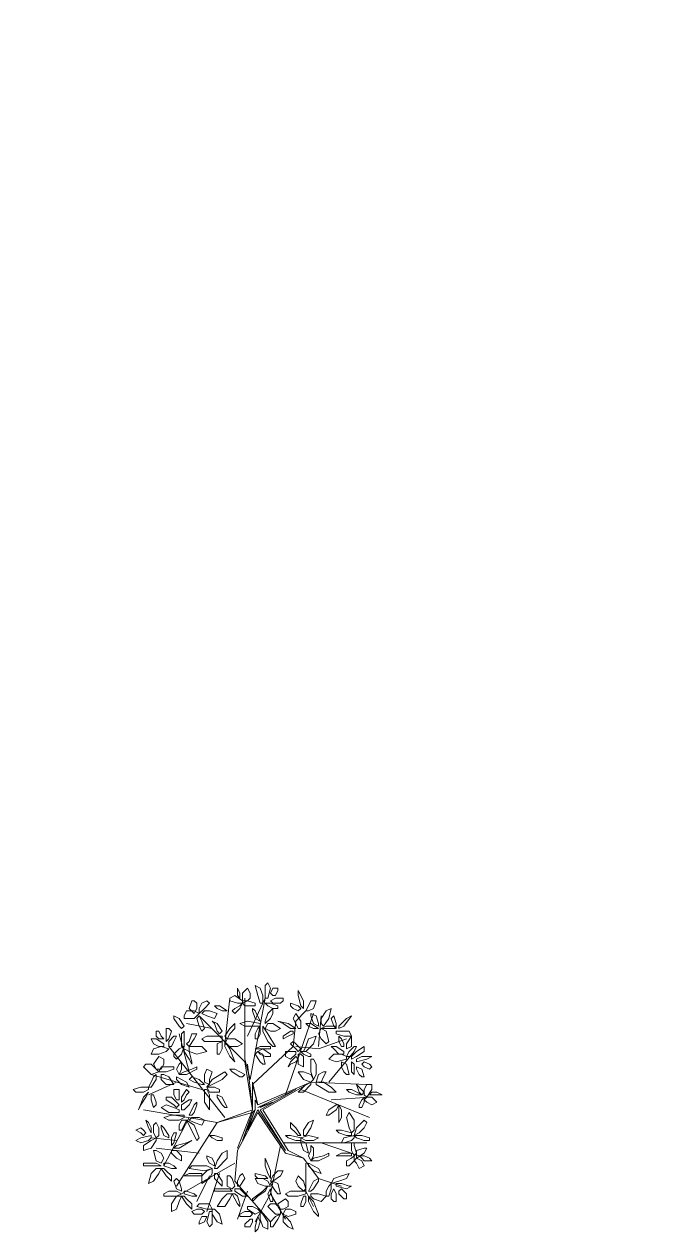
# Model space of a CAD drawing. Header units: millimetres. Extents: x 2529 to 2673, y 1639 to 1859.
# Drawn here: x 2618.8 to 2625.78, y 1700.83 to 1714.25 of the extents above; entities that cross this region are included whole.
import ezdxf

# ---------------------------------------------------------------- set-up
doc = ezdxf.new("R2010")
doc.units = ezdxf.units.MM
doc.layers.add('PDF_0', color=7, linetype='Continuous')

msp = doc.modelspace()

# ---------------------------------------------------------------- linework, layer by layer
at = {"layer": 'PDF_0', "lineweight": 9}
for points in [[(2621.479, 1703.48), (2621.479, 1703.565), (2621.507, 1703.593), (2621.535, 1703.536), (2621.507, 1703.423), (2621.479, 1703.423)], [(2621.196, 1703.423), (2621.196, 1703.48), (2621.168, 1703.536), (2621.168, 1703.508), (2621.168, 1703.452)], [(2621.281, 1703.395), (2621.225, 1703.395), (2621.225, 1703.48), (2621.281, 1703.536), (2621.309, 1703.48), (2621.309, 1703.423)], [(2621.45, 1703.367), (2621.422, 1703.367), (2621.394, 1703.452), (2621.366, 1703.565), (2621.422, 1703.536), (2621.45, 1703.452)], [(2621.563, 1703.452), (2621.535, 1703.48), (2621.563, 1703.536), (2621.62, 1703.536), (2621.62, 1703.508), (2621.592, 1703.452)], [(2621.846, 1703.452), (2621.846, 1703.508), (2621.902, 1703.395), (2621.902, 1703.31), (2621.874, 1703.339)], [(2620.716, 1703.367), (2620.716, 1703.31), (2620.688, 1703.254), (2620.632, 1703.31), (2620.66, 1703.395), (2620.688, 1703.395)], [(2620.829, 1703.395), (2620.857, 1703.367), (2620.801, 1703.31), (2620.744, 1703.254), (2620.744, 1703.31), (2620.773, 1703.367)], [(2620.999, 1703.282), (2621.055, 1703.282), (2620.97, 1703.339), (2620.914, 1703.339), (2620.942, 1703.31)], [(2621.168, 1703.367), (2621.083, 1703.395), (2621.083, 1703.423), (2621.14, 1703.452), (2621.225, 1703.395), (2621.225, 1703.367)], [(2621.14, 1703.31), (2621.196, 1703.339), (2621.225, 1703.367), (2621.196, 1703.31), (2621.14, 1703.254), (2621.112, 1703.282)], [(2621.338, 1703.339), (2621.253, 1703.339), (2621.225, 1703.367), (2621.281, 1703.395), (2621.366, 1703.367), (2621.366, 1703.339)], [(2621.563, 1703.31), (2621.507, 1703.339), (2621.479, 1703.367), (2621.535, 1703.367), (2621.62, 1703.339), (2621.62, 1703.31)], [(2621.648, 1703.367), (2621.563, 1703.367), (2621.535, 1703.395), (2621.592, 1703.423), (2621.676, 1703.423), (2621.676, 1703.395)], [(2621.789, 1703.31), (2621.846, 1703.282), (2621.874, 1703.31), (2621.846, 1703.339), (2621.761, 1703.367), (2621.761, 1703.339)], [(2621.931, 1703.282), (2621.959, 1703.282), (2622.015, 1703.31), (2622.044, 1703.395), (2621.987, 1703.395), (2621.959, 1703.339)], [(2620.519, 1703.113), (2620.462, 1703.197), (2620.462, 1703.226), (2620.519, 1703.197), (2620.575, 1703.113), (2620.547, 1703.084)], [(2620.603, 1703.282), (2620.688, 1703.282), (2620.744, 1703.254), (2620.688, 1703.197), (2620.575, 1703.197), (2620.575, 1703.226)], [(2620.744, 1703.113), (2620.716, 1703.197), (2620.744, 1703.226), (2620.773, 1703.169), (2620.801, 1703.084), (2620.773, 1703.056)], [(2620.773, 1703.254), (2620.801, 1703.282), (2620.857, 1703.282), (2620.942, 1703.254), (2620.914, 1703.197), (2620.829, 1703.226)], [(2621.366, 1703.197), (2621.422, 1703.169), (2621.366, 1703.282), (2621.338, 1703.31), (2621.338, 1703.282)], [(2621.535, 1703.197), (2621.563, 1703.254), (2621.563, 1703.31), (2621.507, 1703.254), (2621.479, 1703.169), (2621.479, 1703.141)], [(2621.846, 1703.084), (2621.874, 1703.084), (2621.874, 1703.169), (2621.818, 1703.254), (2621.789, 1703.197), (2621.818, 1703.141)], [(2622.015, 1703.141), (2621.987, 1703.226), (2621.987, 1703.254), (2622.044, 1703.226), (2622.072, 1703.141), (2622.072, 1703.113)], [(2622.1, 1703.141), (2622.128, 1703.113), (2622.185, 1703.197), (2622.213, 1703.31), (2622.156, 1703.282), (2622.1, 1703.197)], [(2622.213, 1703.197), (2622.241, 1703.226), (2622.269, 1703.141), (2622.269, 1703.084), (2622.241, 1703.113)], [(2622.382, 1703.197), (2622.439, 1703.226), (2622.354, 1703.113), (2622.298, 1703.084), (2622.298, 1703.113)], [(2620.349, 1702.971), (2620.293, 1702.971), (2620.264, 1703), (2620.264, 1703.056), (2620.293, 1703.056), (2620.321, 1703)], [(2620.434, 1703.056), (2620.406, 1702.971), (2620.377, 1702.943), (2620.377, 1703), (2620.377, 1703.084), (2620.406, 1703.084)], [(2620.547, 1702.943), (2620.547, 1703.028), (2620.575, 1703.056), (2620.575, 1703), (2620.575, 1702.887), (2620.547, 1702.887)], [(2620.942, 1703.056), (2620.914, 1703.141), (2620.886, 1703.169), (2620.942, 1703.141), (2620.999, 1703.056), (2620.97, 1703.028)], [(2621.083, 1703.028), (2621.14, 1703.084), (2621.14, 1703.141), (2621.083, 1703.084), (2621.027, 1703), (2621.055, 1702.971)], [(2621.366, 1703.113), (2621.253, 1703.113), (2621.196, 1703.141), (2621.281, 1703.169), (2621.422, 1703.141), (2621.422, 1703.113)], [(2621.366, 1702.971), (2621.394, 1702.971), (2621.422, 1703.028), (2621.422, 1703.113), (2621.394, 1703.084), (2621.366, 1703.028)], [(2621.507, 1702.943), (2621.45, 1703.056), (2621.45, 1703.113), (2621.507, 1703.028), (2621.592, 1702.887), (2621.563, 1702.887)], [(2621.479, 1703.084), (2621.507, 1703.141), (2621.563, 1703.141), (2621.648, 1703.084), (2621.592, 1703.056), (2621.535, 1703.056)], [(2621.676, 1703.141), (2621.62, 1703.169), (2621.733, 1703.141), (2621.818, 1703.084), (2621.761, 1703.084)], [(2621.733, 1703), (2621.789, 1703.028), (2621.789, 1703.056), (2621.761, 1703.056), (2621.676, 1703), (2621.676, 1702.971)], [(2622.015, 1703.084), (2622.072, 1703.084), (2621.987, 1703.141), (2621.931, 1703.141), (2621.959, 1703.113)], [(2622.1, 1702.971), (2622.072, 1703.028), (2622.1, 1703.084), (2622.156, 1703.056), (2622.185, 1702.943), (2622.156, 1702.915)], [(2622.241, 1703.084), (2622.128, 1703.084), (2622.1, 1703.084), (2622.156, 1703.113), (2622.269, 1703.113), (2622.269, 1703.084)], [(2622.269, 1703.056), (2622.269, 1703.028), (2622.354, 1703), (2622.439, 1703), (2622.411, 1703.056), (2622.326, 1703.056)], [(2620.293, 1702.887), (2620.236, 1702.915), (2620.208, 1702.971), (2620.264, 1702.971), (2620.349, 1702.915), (2620.349, 1702.887)], [(2620.462, 1702.943), (2620.434, 1702.887), (2620.406, 1702.887), (2620.406, 1702.943), (2620.462, 1703), (2620.49, 1703)], [(2620.632, 1702.943), (2620.66, 1703.028), (2620.716, 1703.028), (2620.688, 1702.971), (2620.632, 1702.887), (2620.603, 1702.915)], [(2620.914, 1702.943), (2620.801, 1702.943), (2620.773, 1702.971), (2620.829, 1703), (2620.999, 1703), (2620.999, 1702.943)], [(2620.942, 1702.802), (2620.97, 1702.802), (2620.999, 1702.859), (2620.999, 1702.943), (2620.942, 1702.915), (2620.942, 1702.859)], [(2621.027, 1702.915), (2621.055, 1702.971), (2621.14, 1702.971), (2621.225, 1702.915), (2621.168, 1702.887), (2621.083, 1702.887)], [(2621.083, 1702.774), (2621.14, 1702.717), (2621.083, 1702.859), (2621.027, 1702.943), (2621.027, 1702.887)], [(2621.818, 1702.915), (2621.874, 1702.859), (2621.846, 1702.83), (2621.818, 1702.859), (2621.761, 1702.915), (2621.789, 1702.943)], [(2621.902, 1702.83), (2621.931, 1702.83), (2622.015, 1702.915), (2622.044, 1703), (2621.959, 1702.971), (2621.931, 1702.887)], [(2622.354, 1702.887), (2622.326, 1702.887), (2622.298, 1702.943), (2622.298, 1703), (2622.326, 1702.971), (2622.354, 1702.915)], [(2622.439, 1702.943), (2622.439, 1702.887), (2622.382, 1702.859), (2622.382, 1702.915), (2622.439, 1703), (2622.439, 1702.971)], [(2620.406, 1702.859), (2620.377, 1702.83), (2620.293, 1702.802), (2620.208, 1702.802), (2620.236, 1702.859), (2620.321, 1702.887)], [(2620.462, 1702.802), (2620.519, 1702.859), (2620.575, 1702.887), (2620.547, 1702.802), (2620.49, 1702.746), (2620.462, 1702.774)], [(2620.632, 1702.746), (2620.575, 1702.83), (2620.575, 1702.859), (2620.632, 1702.83), (2620.66, 1702.717), (2620.66, 1702.689)], [(2620.632, 1702.887), (2620.632, 1702.83), (2620.716, 1702.802), (2620.829, 1702.83), (2620.773, 1702.887), (2620.688, 1702.887)], [(2621.479, 1702.859), (2621.394, 1702.859), (2621.366, 1702.859), (2621.422, 1702.887), (2621.535, 1702.887), (2621.535, 1702.859)], [(2621.422, 1702.717), (2621.366, 1702.802), (2621.394, 1702.83), (2621.45, 1702.802), (2621.479, 1702.689), (2621.45, 1702.689)], [(2621.479, 1702.774), (2621.422, 1702.802), (2621.394, 1702.83), (2621.45, 1702.859), (2621.535, 1702.802), (2621.535, 1702.774)], [(2621.818, 1702.83), (2621.818, 1702.802), (2621.761, 1702.746), (2621.705, 1702.774), (2621.705, 1702.83), (2621.761, 1702.83)], [(2621.902, 1702.774), (2621.902, 1702.689), (2621.902, 1702.661), (2621.846, 1702.689), (2621.846, 1702.802), (2621.874, 1702.802)], [(2621.959, 1702.774), (2621.902, 1702.802), (2621.874, 1702.83), (2621.931, 1702.83), (2621.987, 1702.802), (2621.987, 1702.774)], [(2622.382, 1702.774), (2622.382, 1702.746), (2622.269, 1702.717), (2622.185, 1702.746), (2622.241, 1702.802), (2622.326, 1702.802)], [(2622.298, 1702.802), (2622.241, 1702.859), (2622.213, 1702.887), (2622.269, 1702.887), (2622.354, 1702.83), (2622.354, 1702.802)], [(2622.467, 1702.83), (2622.439, 1702.774), (2622.382, 1702.774), (2622.411, 1702.83), (2622.467, 1702.887), (2622.495, 1702.887)], [(2622.439, 1702.746), (2622.439, 1702.774), (2622.495, 1702.83), (2622.58, 1702.887), (2622.58, 1702.83), (2622.495, 1702.774)], [(2620.208, 1702.689), (2620.264, 1702.633), (2620.293, 1702.604), (2620.208, 1702.576), (2620.123, 1702.661), (2620.151, 1702.689)], [(2620.349, 1702.689), (2620.321, 1702.633), (2620.264, 1702.633), (2620.236, 1702.689), (2620.293, 1702.774), (2620.349, 1702.746)], [(2620.462, 1702.661), (2620.462, 1702.633), (2620.377, 1702.604), (2620.293, 1702.604), (2620.321, 1702.661), (2620.406, 1702.661)], [(2620.519, 1702.689), (2620.547, 1702.717), (2620.547, 1702.633), (2620.519, 1702.576), (2620.49, 1702.633)], [(2620.66, 1702.633), (2620.575, 1702.604), (2620.519, 1702.576), (2620.603, 1702.576), (2620.716, 1702.633), (2620.716, 1702.661)], [(2621.846, 1702.746), (2621.818, 1702.774), (2621.761, 1702.717), (2621.733, 1702.661), (2621.761, 1702.689), (2621.818, 1702.717)], [(2622.044, 1702.689), (2622.044, 1702.576), (2622.015, 1702.52), (2621.987, 1702.604), (2621.987, 1702.746), (2622.015, 1702.746)], [(2622.354, 1702.604), (2622.326, 1702.661), (2622.326, 1702.717), (2622.382, 1702.689), (2622.411, 1702.576), (2622.382, 1702.576)], [(2622.439, 1702.604), (2622.467, 1702.576), (2622.467, 1702.689), (2622.439, 1702.717), (2622.439, 1702.689)], [(2622.552, 1702.774), (2622.608, 1702.774), (2622.665, 1702.774), (2622.608, 1702.746), (2622.495, 1702.717), (2622.495, 1702.746)], [(2622.524, 1702.576), (2622.495, 1702.633), (2622.495, 1702.661), (2622.552, 1702.633), (2622.58, 1702.548), (2622.552, 1702.548)], [(2622.552, 1702.689), (2622.58, 1702.717), (2622.637, 1702.689), (2622.665, 1702.661), (2622.637, 1702.633), (2622.58, 1702.661)], [(2620.208, 1702.491), (2620.236, 1702.548), (2620.264, 1702.576), (2620.264, 1702.52), (2620.208, 1702.435), (2620.18, 1702.435)], [(2620.321, 1702.576), (2620.349, 1702.576), (2620.406, 1702.548), (2620.462, 1702.463), (2620.377, 1702.463), (2620.321, 1702.52)], [(2620.49, 1702.548), (2620.49, 1702.52), (2620.547, 1702.463), (2620.632, 1702.435), (2620.603, 1702.491), (2620.547, 1702.52)], [(2620.744, 1702.52), (2620.66, 1702.548), (2620.632, 1702.52), (2620.688, 1702.491), (2620.773, 1702.463), (2620.801, 1702.463)], [(2620.857, 1702.463), (2620.801, 1702.491), (2620.801, 1702.576), (2620.829, 1702.633), (2620.886, 1702.604), (2620.857, 1702.52)], [(2620.999, 1702.52), (2620.886, 1702.463), (2620.829, 1702.435), (2620.886, 1702.52), (2621.027, 1702.604), (2621.055, 1702.576)], [(2621.196, 1702.548), (2621.112, 1702.604), (2621.083, 1702.633), (2621.14, 1702.633), (2621.253, 1702.576), (2621.225, 1702.548)], [(2622.015, 1702.52), (2621.987, 1702.491), (2621.902, 1702.52), (2621.846, 1702.604), (2621.902, 1702.604), (2621.987, 1702.576)], [(2622.156, 1702.604), (2622.128, 1702.604), (2622.072, 1702.576), (2622.044, 1702.491), (2622.1, 1702.491), (2622.128, 1702.548)], [(2620.18, 1702.407), (2620.18, 1702.435), (2620.095, 1702.435), (2620.01, 1702.407), (2620.039, 1702.378), (2620.123, 1702.378)], [(2620.095, 1702.237), (2620.067, 1702.181), (2620.123, 1702.322), (2620.18, 1702.378), (2620.151, 1702.322)], [(2620.519, 1702.294), (2620.49, 1702.294), (2620.462, 1702.35), (2620.462, 1702.407), (2620.519, 1702.407), (2620.519, 1702.35)], [(2620.603, 1702.35), (2620.575, 1702.294), (2620.547, 1702.266), (2620.547, 1702.322), (2620.603, 1702.407), (2620.632, 1702.378)], [(2620.857, 1702.35), (2620.857, 1702.237), (2620.857, 1702.181), (2620.801, 1702.266), (2620.801, 1702.407), (2620.829, 1702.407)], [(2620.97, 1702.378), (2620.97, 1702.407), (2620.914, 1702.435), (2620.829, 1702.435), (2620.857, 1702.378), (2620.914, 1702.378)], [(2621.931, 1702.463), (2621.874, 1702.407), (2621.846, 1702.378), (2621.902, 1702.378), (2621.987, 1702.463), (2621.987, 1702.491)], [(2622.128, 1702.491), (2622.213, 1702.435), (2622.269, 1702.378), (2622.185, 1702.378), (2622.044, 1702.463), (2622.044, 1702.491)], [(2622.495, 1702.35), (2622.411, 1702.378), (2622.382, 1702.407), (2622.439, 1702.407), (2622.552, 1702.35), (2622.524, 1702.35)], [(2622.524, 1702.435), (2622.495, 1702.463), (2622.524, 1702.378), (2622.552, 1702.35), (2622.58, 1702.378)], [(2622.58, 1702.407), (2622.608, 1702.463), (2622.665, 1702.463), (2622.665, 1702.407), (2622.608, 1702.322), (2622.58, 1702.35)], [(2622.637, 1702.35), (2622.693, 1702.35), (2622.778, 1702.35), (2622.721, 1702.378), (2622.665, 1702.378)], [(2620.264, 1702.266), (2620.236, 1702.35), (2620.208, 1702.35), (2620.208, 1702.294), (2620.236, 1702.209), (2620.264, 1702.237)], [(2620.462, 1702.237), (2620.377, 1702.294), (2620.377, 1702.322), (2620.434, 1702.322), (2620.519, 1702.237), (2620.49, 1702.209)], [(2620.632, 1702.237), (2620.575, 1702.181), (2620.547, 1702.181), (2620.547, 1702.237), (2620.632, 1702.294), (2620.66, 1702.294)], [(2620.688, 1702.153), (2620.716, 1702.237), (2620.716, 1702.266), (2620.688, 1702.237), (2620.632, 1702.124), (2620.66, 1702.124)], [(2620.999, 1702.237), (2620.942, 1702.322), (2620.942, 1702.35), (2620.999, 1702.322), (2621.055, 1702.209), (2621.027, 1702.209)], [(2622.524, 1702.237), (2622.552, 1702.294), (2622.58, 1702.322), (2622.58, 1702.266), (2622.552, 1702.209), (2622.524, 1702.209)], [(2622.58, 1702.294), (2622.608, 1702.322), (2622.665, 1702.322), (2622.721, 1702.266), (2622.665, 1702.237), (2622.608, 1702.266)], [(2620.519, 1702.181), (2620.519, 1702.153), (2620.406, 1702.153), (2620.321, 1702.209), (2620.377, 1702.237), (2620.462, 1702.209)], [(2620.519, 1702.068), (2620.406, 1702.068), (2620.349, 1702.096), (2620.434, 1702.124), (2620.575, 1702.124), (2620.575, 1702.096)], [(2622.269, 1702.181), (2622.185, 1702.124), (2622.156, 1702.124), (2622.185, 1702.181), (2622.269, 1702.237), (2622.298, 1702.237)], [(2622.326, 1702.181), (2622.298, 1702.237), (2622.298, 1702.124), (2622.298, 1702.04), (2622.326, 1702.096)], [(2622.439, 1701.927), (2622.467, 1701.955), (2622.467, 1702.068), (2622.411, 1702.153), (2622.382, 1702.096), (2622.411, 1701.983)], [(2620.151, 1701.927), (2620.123, 1701.898), (2620.095, 1701.927), (2620.039, 1701.955), (2620.095, 1701.983), (2620.123, 1701.955)], [(2620.18, 1702.04), (2620.151, 1702.068), (2620.18, 1701.983), (2620.208, 1701.927), (2620.208, 1701.983)], [(2620.293, 1701.983), (2620.293, 1701.898), (2620.264, 1701.87), (2620.236, 1701.927), (2620.236, 1702.011), (2620.264, 1702.04)], [(2620.349, 1701.898), (2620.321, 1701.983), (2620.321, 1702.011), (2620.349, 1701.983), (2620.406, 1701.898), (2620.406, 1701.87)], [(2620.519, 1701.955), (2620.547, 1701.955), (2620.575, 1702.011), (2620.603, 1702.068), (2620.547, 1702.068), (2620.519, 1702.011)], [(2620.688, 1701.898), (2620.632, 1702.011), (2620.603, 1702.068), (2620.688, 1702.011), (2620.744, 1701.87), (2620.716, 1701.842)], [(2620.632, 1702.068), (2620.66, 1702.096), (2620.744, 1702.096), (2620.801, 1702.068), (2620.773, 1702.011), (2620.688, 1702.04)], [(2621.818, 1701.927), (2621.761, 1701.983), (2621.761, 1702.04), (2621.818, 1701.983), (2621.874, 1701.898), (2621.846, 1701.898)], [(2621.902, 1701.898), (2621.931, 1701.898), (2621.987, 1701.983), (2622.015, 1702.068), (2621.959, 1702.04), (2621.902, 1701.955)], [(2622.58, 1701.983), (2622.524, 1701.927), (2622.467, 1701.898), (2622.495, 1701.983), (2622.58, 1702.068), (2622.608, 1702.04)], [(2620.18, 1701.842), (2620.095, 1701.814), (2620.039, 1701.842), (2620.095, 1701.87), (2620.208, 1701.898), (2620.208, 1701.87)], [(2620.264, 1701.87), (2620.264, 1701.842), (2620.208, 1701.757), (2620.123, 1701.729), (2620.123, 1701.785), (2620.208, 1701.842)], [(2620.434, 1701.87), (2620.434, 1701.814), (2620.434, 1701.785), (2620.462, 1701.814), (2620.49, 1701.927), (2620.462, 1701.927)], [(2620.603, 1701.814), (2620.66, 1701.842), (2620.519, 1701.757), (2620.462, 1701.757), (2620.49, 1701.785)], [(2620.942, 1701.842), (2620.886, 1701.87), (2620.857, 1701.898), (2620.914, 1701.898), (2620.999, 1701.87), (2620.999, 1701.842)], [(2621.818, 1701.842), (2621.733, 1701.87), (2621.705, 1701.898), (2621.761, 1701.898), (2621.874, 1701.87), (2621.874, 1701.842)], [(2622.015, 1701.842), (2622.072, 1701.87), (2621.959, 1701.898), (2621.874, 1701.87), (2621.931, 1701.842)], [(2621.902, 1701.729), (2621.959, 1701.701), (2621.931, 1701.814), (2621.874, 1701.842), (2621.874, 1701.814)], [(2622.382, 1701.898), (2622.298, 1701.927), (2622.269, 1701.955), (2622.326, 1701.955), (2622.439, 1701.927), (2622.439, 1701.898)], [(2622.439, 1701.842), (2622.354, 1701.814), (2622.326, 1701.814), (2622.354, 1701.87), (2622.467, 1701.898), (2622.467, 1701.87)], [(2622.58, 1701.842), (2622.495, 1701.87), (2622.467, 1701.898), (2622.552, 1701.898), (2622.637, 1701.87), (2622.637, 1701.842)], [(2620.321, 1701.701), (2620.349, 1701.644), (2620.321, 1701.588), (2620.264, 1701.616), (2620.236, 1701.729), (2620.264, 1701.729)], [(2620.434, 1701.729), (2620.434, 1701.701), (2620.49, 1701.644), (2620.547, 1701.616), (2620.547, 1701.672), (2620.49, 1701.729)], [(2620.942, 1701.616), (2620.999, 1701.701), (2621.055, 1701.729), (2621.055, 1701.644), (2620.942, 1701.531), (2620.914, 1701.531)], [(2621.987, 1701.729), (2621.959, 1701.672), (2621.987, 1701.616), (2622.015, 1701.672), (2622.015, 1701.757), (2621.987, 1701.785)], [(2622.467, 1701.785), (2622.495, 1701.701), (2622.467, 1701.672), (2622.439, 1701.729), (2622.439, 1701.814), (2622.467, 1701.814)], [(2622.495, 1701.729), (2622.58, 1701.757), (2622.608, 1701.757), (2622.58, 1701.701), (2622.495, 1701.644), (2622.495, 1701.672)], [(2620.18, 1701.588), (2620.264, 1701.588), (2620.321, 1701.56), (2620.264, 1701.56), (2620.123, 1701.56), (2620.123, 1701.588)], [(2620.406, 1701.588), (2620.462, 1701.56), (2620.49, 1701.531), (2620.434, 1701.531), (2620.349, 1701.56), (2620.349, 1701.588)], [(2620.829, 1701.672), (2620.829, 1701.644), (2620.857, 1701.588), (2620.914, 1701.56), (2620.914, 1701.588), (2620.886, 1701.644)], [(2621.479, 1701.56), (2621.507, 1701.475), (2621.535, 1701.418), (2621.535, 1701.503), (2621.479, 1701.644), (2621.479, 1701.616)], [(2621.959, 1701.588), (2621.959, 1701.56), (2622.015, 1701.503), (2622.1, 1701.475), (2622.072, 1701.531), (2622.015, 1701.56)], [(2622.128, 1701.672), (2622.015, 1701.644), (2621.987, 1701.616), (2622.072, 1701.616), (2622.185, 1701.672), (2622.185, 1701.701)], [(2622.382, 1701.672), (2622.298, 1701.672), (2622.269, 1701.672), (2622.326, 1701.701), (2622.439, 1701.701), (2622.439, 1701.672)], [(2622.382, 1701.616), (2622.439, 1701.644), (2622.467, 1701.672), (2622.467, 1701.616), (2622.411, 1701.56), (2622.382, 1701.56)], [(2622.467, 1701.616), (2622.495, 1701.644), (2622.552, 1701.616), (2622.58, 1701.56), (2622.524, 1701.531), (2622.495, 1701.588)], [(2622.524, 1701.672), (2622.552, 1701.644), (2622.58, 1701.616), (2622.665, 1701.616), (2622.637, 1701.644), (2622.58, 1701.672)], [(2620.321, 1701.531), (2620.264, 1701.531), (2620.208, 1701.475), (2620.18, 1701.362), (2620.236, 1701.39), (2620.293, 1701.475)], [(2620.377, 1701.503), (2620.434, 1701.447), (2620.434, 1701.39), (2620.377, 1701.447), (2620.321, 1701.531), (2620.349, 1701.531)], [(2620.716, 1701.447), (2620.632, 1701.447), (2620.575, 1701.447), (2620.632, 1701.475), (2620.773, 1701.475), (2620.773, 1701.447)], [(2620.716, 1701.56), (2620.829, 1701.56), (2620.886, 1701.531), (2620.801, 1701.503), (2620.632, 1701.531), (2620.66, 1701.56)], [(2620.886, 1701.531), (2620.886, 1701.475), (2620.857, 1701.418), (2620.773, 1701.362), (2620.773, 1701.447), (2620.829, 1701.503)], [(2620.914, 1701.418), (2620.97, 1701.362), (2620.999, 1701.334), (2620.999, 1701.39), (2620.942, 1701.475), (2620.914, 1701.475)], [(2621.112, 1701.418), (2621.14, 1701.334), (2621.112, 1701.305), (2621.055, 1701.334), (2621.055, 1701.447), (2621.083, 1701.447)], [(2621.168, 1701.39), (2621.196, 1701.447), (2621.225, 1701.475), (2621.253, 1701.418), (2621.196, 1701.334), (2621.168, 1701.334)], [(2621.394, 1701.418), (2621.479, 1701.418), (2621.507, 1701.418), (2621.479, 1701.447), (2621.366, 1701.475), (2621.366, 1701.447)], [(2621.535, 1701.39), (2621.563, 1701.39), (2621.648, 1701.447), (2621.676, 1701.503), (2621.62, 1701.503), (2621.563, 1701.447)], [(2621.846, 1701.334), (2621.818, 1701.39), (2621.846, 1701.447), (2621.902, 1701.39), (2621.931, 1701.305), (2621.902, 1701.277)], [(2622.213, 1701.362), (2622.241, 1701.418), (2622.326, 1701.447), (2622.411, 1701.475), (2622.382, 1701.418), (2622.298, 1701.39)], [(2620.519, 1701.39), (2620.547, 1701.305), (2620.547, 1701.277), (2620.49, 1701.305), (2620.462, 1701.39), (2620.49, 1701.418)], [(2620.97, 1701.305), (2621.083, 1701.305), (2621.112, 1701.277), (2621.027, 1701.277), (2620.914, 1701.277), (2620.914, 1701.305)], [(2621.196, 1701.305), (2621.253, 1701.249), (2621.281, 1701.221), (2621.225, 1701.221), (2621.14, 1701.277), (2621.14, 1701.305)], [(2621.394, 1701.221), (2621.479, 1701.277), (2621.507, 1701.334), (2621.45, 1701.277), (2621.338, 1701.192), (2621.338, 1701.164)], [(2621.535, 1701.334), (2621.507, 1701.39), (2621.45, 1701.418), (2621.366, 1701.418), (2621.394, 1701.362), (2621.479, 1701.334)], [(2621.563, 1701.192), (2621.535, 1701.277), (2621.535, 1701.305), (2621.507, 1701.249), (2621.535, 1701.164), (2621.563, 1701.164)], [(2621.592, 1701.277), (2621.535, 1701.362), (2621.563, 1701.39), (2621.62, 1701.362), (2621.648, 1701.249), (2621.62, 1701.249)], [(2622.015, 1701.305), (2622.072, 1701.39), (2622.072, 1701.418), (2622.015, 1701.39), (2621.959, 1701.277), (2621.987, 1701.277)], [(2622.156, 1701.277), (2622.185, 1701.334), (2622.213, 1701.362), (2622.213, 1701.305), (2622.185, 1701.221), (2622.156, 1701.221)], [(2622.213, 1701.192), (2622.213, 1701.249), (2622.241, 1701.305), (2622.269, 1701.249), (2622.269, 1701.164), (2622.241, 1701.164)], [(2622.326, 1701.362), (2622.411, 1701.334), (2622.439, 1701.334), (2622.382, 1701.305), (2622.269, 1701.334), (2622.269, 1701.362)], [(2622.298, 1701.277), (2622.326, 1701.305), (2622.382, 1701.249), (2622.382, 1701.192), (2622.354, 1701.192), (2622.298, 1701.249)], [(2620.406, 1701.277), (2620.49, 1701.277), (2620.547, 1701.249), (2620.49, 1701.221), (2620.349, 1701.221), (2620.349, 1701.249)], [(2620.547, 1701.221), (2620.49, 1701.221), (2620.434, 1701.136), (2620.434, 1701.051), (2620.49, 1701.079), (2620.519, 1701.164)], [(2620.603, 1701.192), (2620.66, 1701.136), (2620.66, 1701.079), (2620.603, 1701.136), (2620.547, 1701.221), (2620.575, 1701.221)], [(2620.603, 1701.277), (2620.688, 1701.249), (2620.716, 1701.221), (2620.66, 1701.221), (2620.575, 1701.249), (2620.575, 1701.277)], [(2621.112, 1701.249), (2621.055, 1701.249), (2620.999, 1701.192), (2620.942, 1701.108), (2621.027, 1701.108), (2621.083, 1701.192)], [(2621.168, 1701.221), (2621.196, 1701.136), (2621.196, 1701.108), (2621.168, 1701.136), (2621.112, 1701.249), (2621.14, 1701.249)], [(2621.733, 1701.108), (2621.676, 1701.079), (2621.648, 1701.079), (2621.62, 1701.136), (2621.705, 1701.192), (2621.733, 1701.164)], [(2621.846, 1701.221), (2621.733, 1701.221), (2621.705, 1701.249), (2621.761, 1701.277), (2621.931, 1701.277), (2621.931, 1701.249)], [(2621.874, 1701.108), (2621.902, 1701.108), (2621.931, 1701.164), (2621.931, 1701.221), (2621.902, 1701.221), (2621.874, 1701.136)], [(2622.015, 1701.051), (2621.959, 1701.164), (2621.959, 1701.221), (2622.015, 1701.164), (2622.072, 1701.023), (2622.072, 1700.995)], [(2621.987, 1701.221), (2621.987, 1701.249), (2622.072, 1701.249), (2622.156, 1701.221), (2622.1, 1701.164), (2622.015, 1701.192)], [(2620.716, 1701.079), (2620.773, 1701.079), (2620.801, 1701.051), (2620.773, 1701.023), (2620.688, 1701.023), (2620.66, 1701.051)], [(2620.773, 1701.136), (2620.857, 1701.136), (2620.886, 1701.079), (2620.829, 1701.079), (2620.716, 1701.108), (2620.744, 1701.136)], [(2620.886, 1700.995), (2620.886, 1700.91), (2620.857, 1700.882), (2620.829, 1700.938), (2620.857, 1701.051), (2620.886, 1701.051)], [(2620.886, 1701.079), (2620.914, 1701.079), (2620.97, 1701.023), (2620.999, 1700.91), (2620.942, 1700.938), (2620.886, 1701.023)], [(2621.253, 1701.051), (2621.309, 1701.051), (2621.338, 1701.023), (2621.309, 1700.995), (2621.196, 1700.995), (2621.196, 1701.023)], [(2621.338, 1701.108), (2621.394, 1701.079), (2621.422, 1701.051), (2621.366, 1701.023), (2621.281, 1701.079), (2621.281, 1701.108)], [(2621.422, 1701.051), (2621.45, 1701.023), (2621.507, 1700.938), (2621.507, 1700.854), (2621.45, 1700.882), (2621.422, 1700.966)], [(2621.592, 1701.136), (2621.648, 1701.079), (2621.648, 1701.023), (2621.592, 1701.023), (2621.507, 1701.108), (2621.535, 1701.136)], [(2621.818, 1701.051), (2621.818, 1701.023), (2621.733, 1700.995), (2621.676, 1701.023), (2621.705, 1701.079), (2621.761, 1701.079)], [(2620.801, 1700.995), (2620.829, 1700.995), (2620.801, 1700.938), (2620.744, 1700.91), (2620.744, 1700.938), (2620.773, 1700.995)], [(2621.338, 1700.966), (2621.338, 1700.938), (2621.309, 1700.882), (2621.253, 1700.882), (2621.253, 1700.91), (2621.309, 1700.966)], [(2621.422, 1700.938), (2621.394, 1700.995), (2621.366, 1700.882), (2621.366, 1700.825), (2621.394, 1700.854)], [(2621.535, 1700.938), (2621.592, 1700.995), (2621.648, 1701.023), (2621.62, 1700.966), (2621.563, 1700.882), (2621.535, 1700.882)], [(2621.676, 1700.995), (2621.705, 1700.995), (2621.761, 1700.938), (2621.789, 1700.854), (2621.733, 1700.882), (2621.676, 1700.938)]]:
    msp.add_lwpolyline(points, close=True, dxfattribs=at)
for points in [[(2621.027, 1702.915), (2621.083, 1703.423)], [(2621.281, 1703), (2621.479, 1703.423), (2621.309, 1702.52), (2621.253, 1702.746), (2621.253, 1703.423)], [(2621.168, 1701.757), (2621.338, 1702.181), (2621.253, 1702.717), (2620.744, 1703.226)], [(2621.931, 1703.282), (2621.818, 1703.169), (2621.789, 1702.887), (2621.338, 1702.463), (2621.394, 1702.237), (2621.987, 1702.491), (2621.45, 1702.181), (2621.733, 1701.729), (2621.902, 1701.644)], [(2621.705, 1702.35), (2622.015, 1703.254)], [(2622.072, 1702.887), (2622.1, 1703.226)], [(2620.886, 1703.084), (2620.603, 1703.141)], [(2620.632, 1702.604), (2620.519, 1703.028)], [(2621.818, 1702.887), (2622.072, 1702.859), (2622.382, 1702.971)], [(2621.027, 1702.096), (2620.406, 1702.887)], [(2622.185, 1702.491), (2622.467, 1702.83)], [(2621.281, 1702.689), (2621.338, 1702.181), (2621.338, 1702.491), (2621.394, 1702.237), (2621.366, 1702.294), (2621.366, 1702.181), (2621.338, 1702.153), (2621.225, 1701.842), (2621.366, 1702.181), (2621.281, 1701.955), (2621.394, 1702.181), (2621.705, 1701.729), (2621.422, 1702.181), (2621.818, 1702.407), (2621.394, 1702.209), (2621.563, 1702.266), (2621.422, 1702.209)], [(2620.773, 1702.407), (2620.208, 1702.576)], [(2620.49, 1702.491), (2620.18, 1702.35)], [(2621.874, 1702.407), (2622.637, 1702.096)], [(2621.987, 1702.491), (2622.608, 1702.463)], [(2622.213, 1702.294), (2622.637, 1702.322)], [(2620.123, 1702.181), (2620.942, 1702.04), (2620.49, 1701.334)], [(2621.338, 1702.153), (2620.942, 1702.04), (2621.338, 1702.181)], [(2622.326, 1701.334), (2622.072, 1701.418), (2621.902, 1701.644), (2621.705, 1701.701), (2621.394, 1702.153), (2621.168, 1701.729), (2621.14, 1701.39), (2621.535, 1700.938)], [(2620.632, 1702.096), (2620.349, 1701.56)], [(2620.49, 1701.842), (2620.208, 1701.87)], [(2620.744, 1701.701), (2620.264, 1701.757)], [(2621.648, 1701.785), (2621.535, 1701.249)], [(2621.676, 1701.814), (2622.608, 1701.814)], [(2622.1, 1701.814), (2622.524, 1701.672)], [(2621.14, 1701.588), (2620.547, 1701.249)], [(2621.931, 1701.588), (2621.931, 1701.277), (2622.015, 1701.108)], [(2620.857, 1701.447), (2620.716, 1701.164)], [(2620.97, 1701.475), (2620.829, 1701.051)], [(2621.281, 1701.277), (2621.168, 1700.966)], [(2621.705, 1700.966), (2621.535, 1701.249), (2621.366, 1700.938)]]:
    msp.add_lwpolyline(points, dxfattribs=at)
at = {"layer": 'PDF_0', "lineweight": 50}
msp.add_arc((2579.858, 1798.781), 92.541, 276.21648, 319.87871, dxfattribs=at)

doc.saveas('drawing.dxf')
